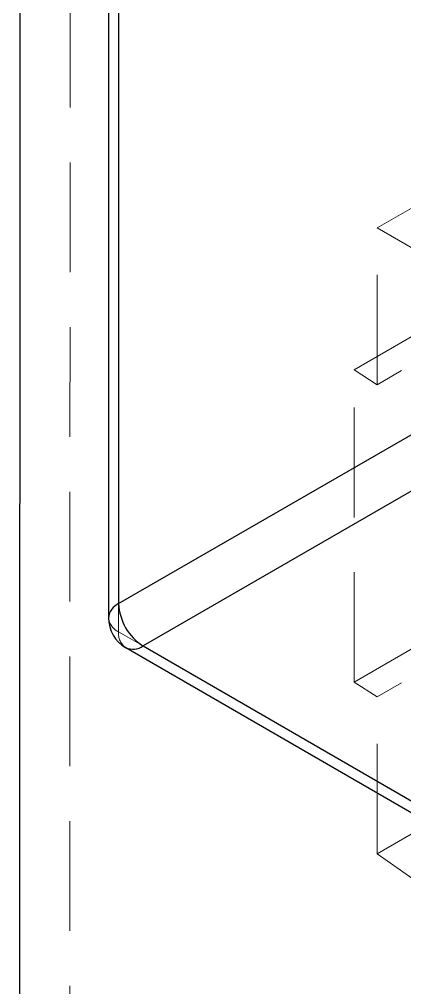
# Model space of a CAD drawing. Header units: millimetres. Extents: x 0 to 841, y 0 to 2287.
# Drawn here: x 570.59 to 575.05, y 203.81 to 215.01 of the extents above; entities that cross this region are included whole.
import ezdxf

# ---------------------------------------------------------------- set-up
doc = ezdxf.new("R2010")
doc.units = ezdxf.units.MM
doc.linetypes.add('HIDDEN', pattern=[1.905, 1.27, -0.635])

msp = doc.modelspace()

# ---------------------------------------------------------------- linework, layer by layer
at = {"color": 7, "linetype": 'Continuous', "lineweight": 25}
for p, q in [((570.608, 236.554), (570.59, 203.062)), ((571.739, 218.299), (571.739, 208.255)), ((571.622, 218.136), (571.622, 208.092)), ((571.739, 208.255), (580.507, 213.317)), ((580.79, 212.827), (572.022, 207.765)), ((571.822, 207.746), (575.499, 205.623)), ((572.022, 207.765), (575.699, 205.643))]:
    msp.add_line(p, q, dxfattribs=at)
at = {"color": 7, "linetype": 'HIDDEN', "lineweight": 18}
for p, q in [((571.189, 236.218), (571.172, 202.726)), ((571.739, 207.929), (571.739, 217.972)), ((574.464, 210.96), (578.016, 213.011)), ((574.732, 212.602), (575.462, 213.023)), ((578.314, 212.856), (574.732, 210.788)), ((574.732, 210.788), (574.732, 212.602)), ((574.732, 212.602), (575.589, 212.106)), ((574.464, 207.348), (574.464, 210.96)), ((574.464, 210.96), (574.732, 210.788)), ((574.464, 207.348), (578.016, 209.398)), ((578.314, 209.244), (574.732, 207.176)), ((575.416, 205.806), (571.739, 207.929)), ((574.464, 207.348), (574.732, 207.176)), ((574.732, 205.362), (574.732, 207.176)), ((575.462, 205.784), (574.732, 205.362)), ((574.732, 205.362), (575.589, 204.758))]:
    msp.add_line(p, q, dxfattribs=at)
at = {"color": 7, "linetype": 'Continuous', "lineweight": 25}
for centre, radius, start, end in [((571.822, 208.072), 0.201, 114.3747, 174.3052), ((572.353, 208.283), 0.615, 182.6055, 237.3945), ((572.022, 208.092), 0.4, 180, 240.0027), ((571.905, 207.929), 0.201, 245.6929, 305.6176)]:
    msp.add_arc(centre, radius, start, end, dxfattribs=at)
at = {"color": 7, "linetype": 'HIDDEN', "lineweight": 18}
for centre, radius, start, end in [((571.822, 208.112), 0.201, 185.6948, 245.6253), ((571.935, 207.907), 0.197, 173.7012, 234.9867)]:
    msp.add_arc(centre, radius, start, end, dxfattribs=at)

doc.saveas('drawing.dxf')
